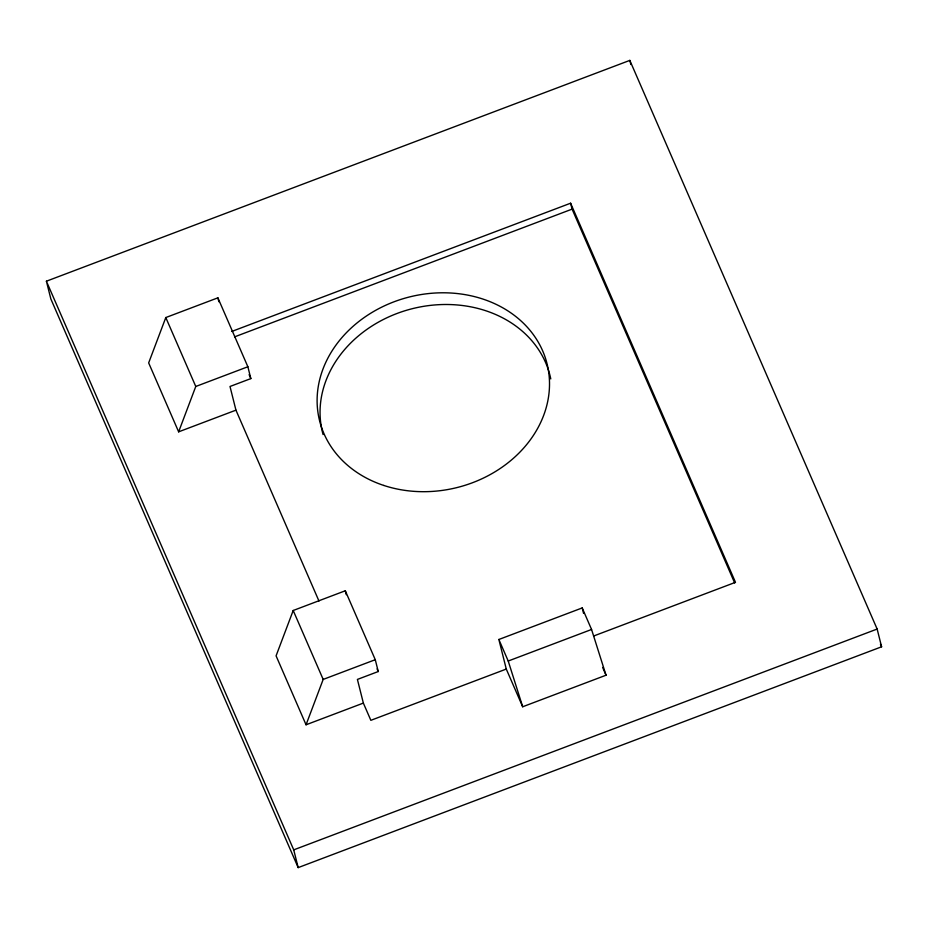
<?xml version="1.0" encoding="UTF-8"?>
<svg xmlns="http://www.w3.org/2000/svg" width="928" height="928" viewBox="0 0 928 928"><rect width="100%" height="100%" fill="white"/><g stroke="black" fill="none" stroke-linecap="round" stroke-linejoin="round"><path stroke-width="1.39" d="M165.799 317.55L148.666 362.906L178.64 431.833L235.944 410.153L230.005 386.477L250.838 378.601L247.869 366.757L217.883 297.83L165.799 317.55L195.773 386.477L178.64 431.833M293.202 610.496L276.08 655.852L306.054 724.78L363.358 703.088L357.408 679.424L378.241 671.536L375.272 659.704L345.297 590.776L293.202 610.496L323.176 679.424L306.054 724.78M46.4 281.207L629.822 60.39L877.146 629.045L881.6 646.793L298.178 867.61L50.854 298.955L46.4 281.207L293.724 849.862L298.178 867.61M231.722 331.47L570.604 203.209L735.486 582.32L593.688 635.993M234.564 336.876L572.089 209.125L570.604 203.209M195.773 386.477L247.869 366.757M323.176 679.424L375.272 659.704M498.858 639.485L582.204 607.933L591.565 629.474L606.03 675.213L522.684 706.765L506.282 669.065L498.858 639.485L508.219 661.026L522.684 706.765M508.219 661.026L591.565 629.474M506.282 669.065L370.852 720.325L363.358 703.088M293.724 849.862L877.146 629.045M880.44 644.136L881.6 646.793M572.089 209.125L734.663 582.935M602.632 667.418L606.03 675.213M249.11 374.622L250.838 378.601M377.093 668.891L378.241 671.536M235.944 410.153L318.965 601.031M629.822 60.39L630.854 64.484M582.204 607.933L583.55 613.315M345.297 590.776L346.283 594.72M217.883 297.83L218.88 301.774M323.083 434.559A117.241 98.217 -14.1 0 1 413.192 308.467A117.241 98.217 -14.1 0 1 550.768 378.914M383.798 485.448A117.241 98.217 -14.1 0 0 549.109 375.666A117.241 98.217 -14.1 0 0 367.024 315.601A117.241 98.217 -14.1 0 0 383.798 485.448"/></g></svg>
